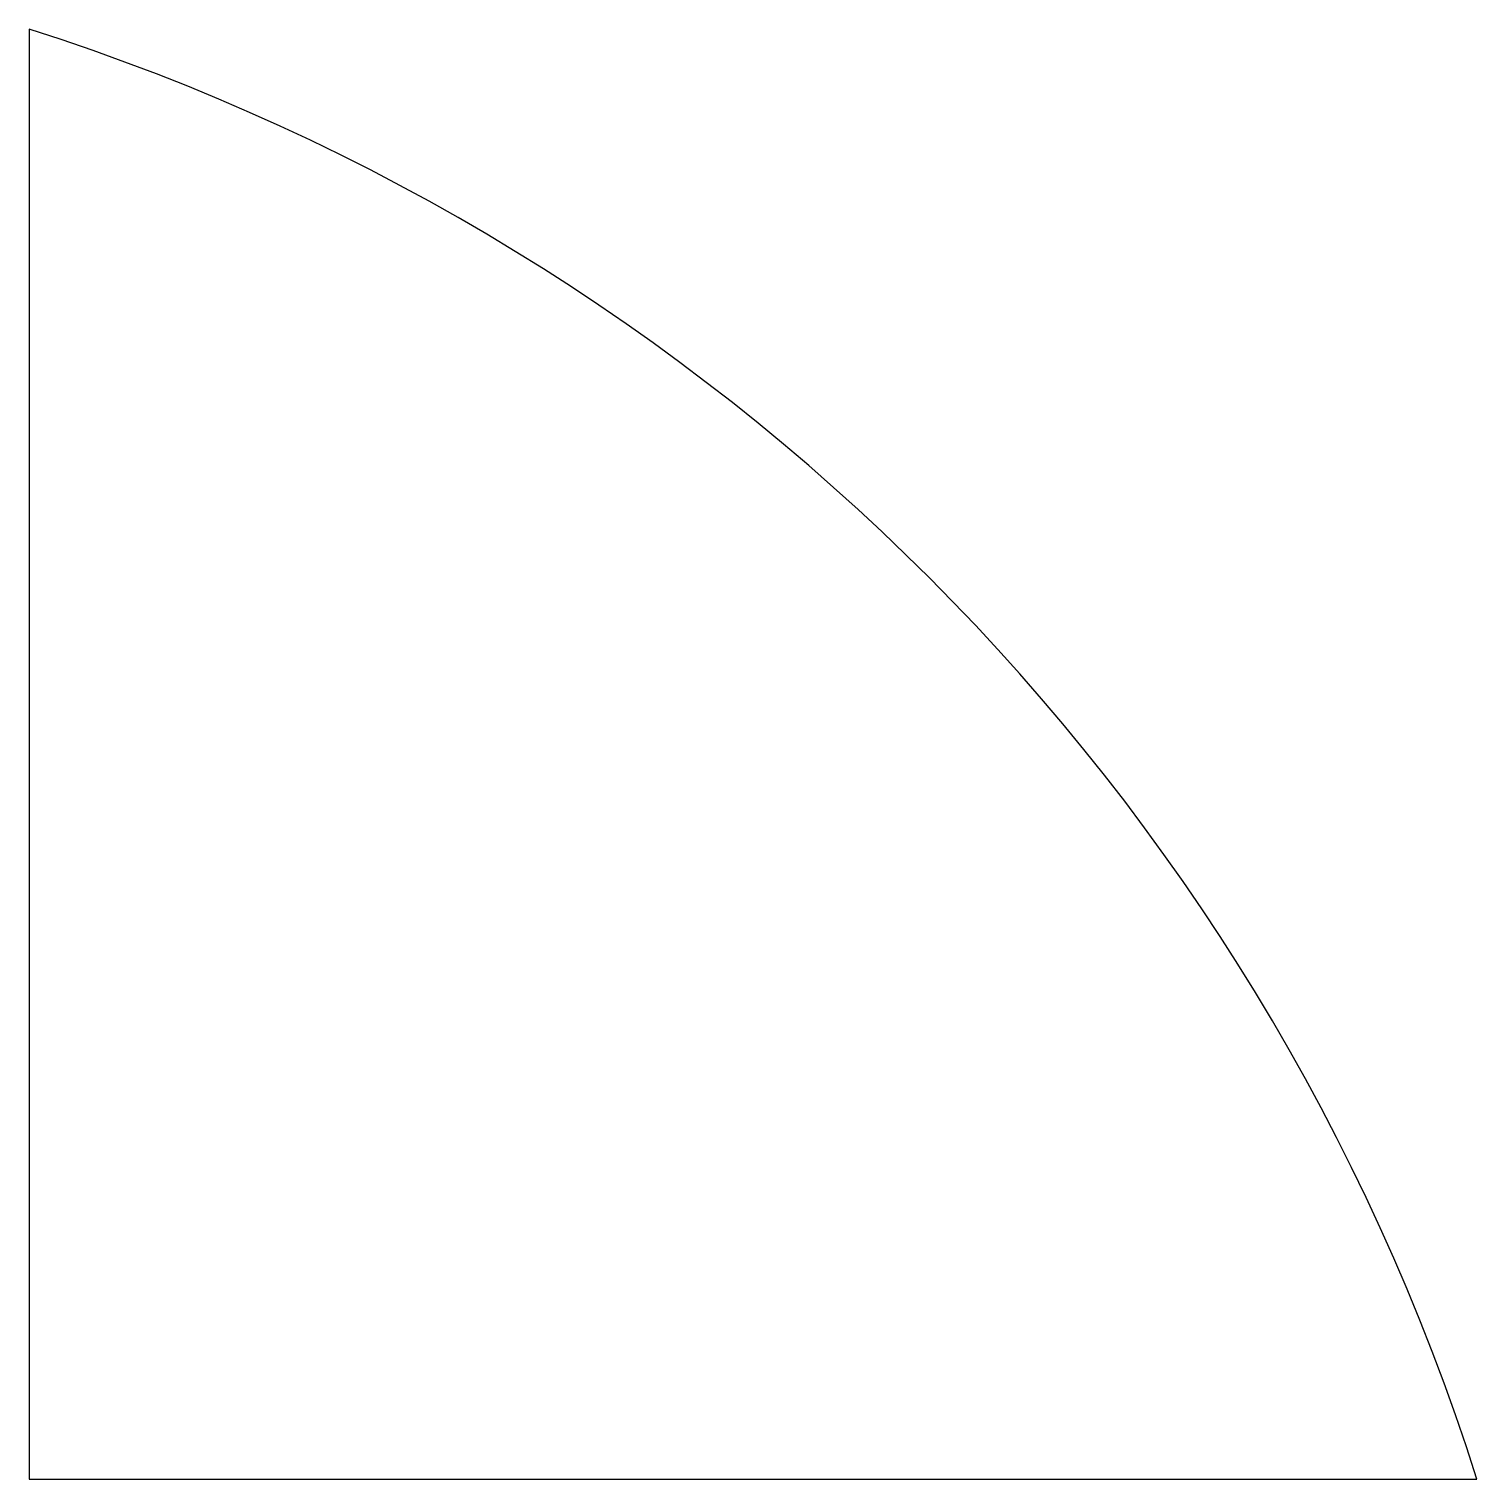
# Model space of a CAD drawing. Header units: millimetres. Extents: x 119 to 200.1, y -10 to 71.3.
import ezdxf

# ---------------------------------------------------------------- set-up
doc = ezdxf.new("R2010")
doc.units = ezdxf.units.MM
doc.layers.get('0').update_dxf_attribs({"linetype": 'CONTINUOUS'})

msp = doc.modelspace()

# ---------------------------------------------------------------- linework, layer by layer
msp.add_lwpolyline([(119, 71.284), (119, -10), (200.148, -10, 0.243312)], format="xyb", close=True)

doc.saveas('drawing.dxf')
